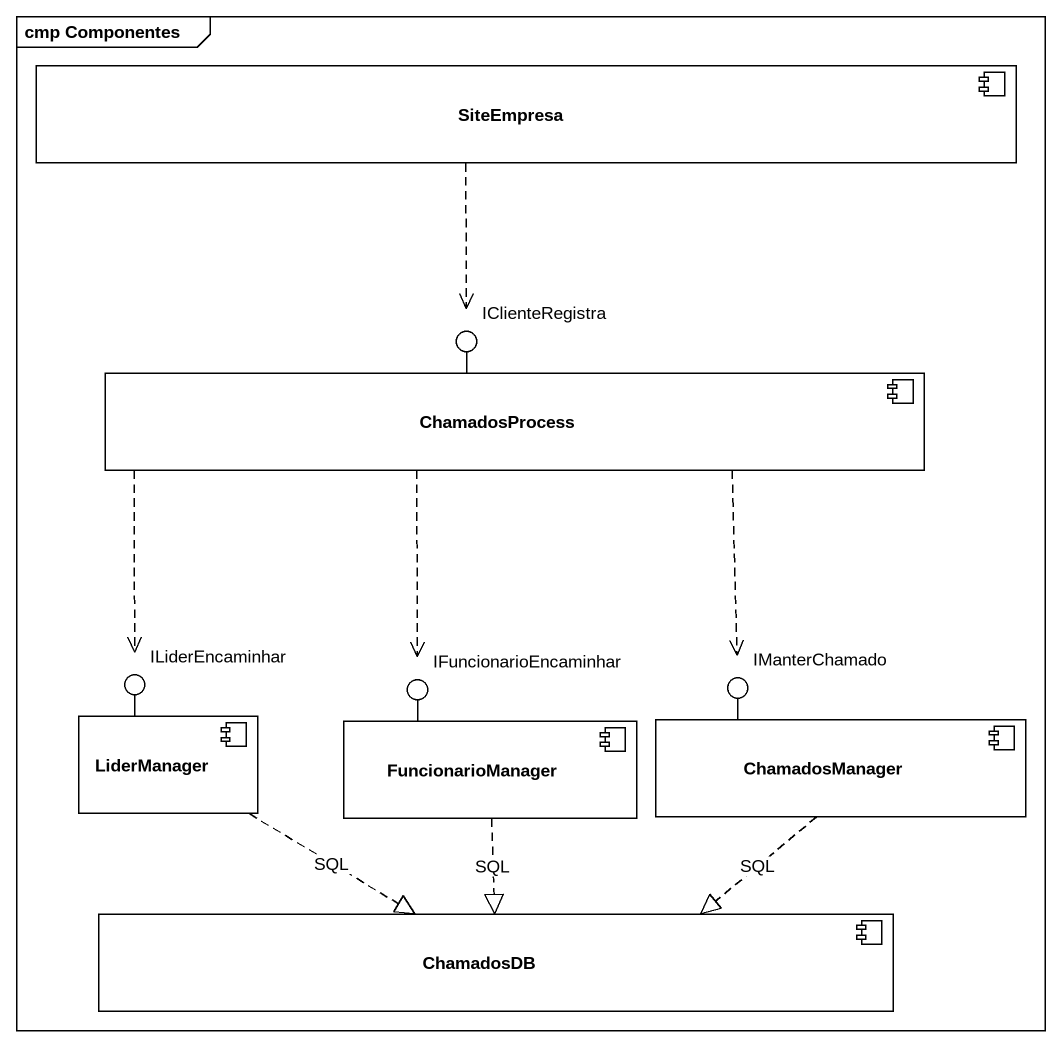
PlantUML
@startuml
mainframe cmp Componentes
component SiteEmpresa
() IClienteRegistra
component ChamadosProcess
() ILiderEncaminhar
() IFuncionarioEncaminhar
() IManterChamado
component LiderManager
component FuncionarioManager
component ChamadosManager
component ChamadosDB
ChamadosProcess -up- IClienteRegistra
LiderManager -up- ILiderEncaminhar
FuncionarioManager -up- IFuncionarioEncaminhar
ChamadosManager -up- IManterChamado
SiteEmpresa ..> IClienteRegistra
ChamadosProcess ..> ILiderEncaminhar
ChamadosProcess ..> IFuncionarioEncaminhar
ChamadosProcess ..> IManterChamado
LiderManager ..|> ChamadosDB : SQL
FuncionarioManager ..|> ChamadosDB : SQL
ChamadosManager .left.|> ChamadosDB : SQL
@enduml
